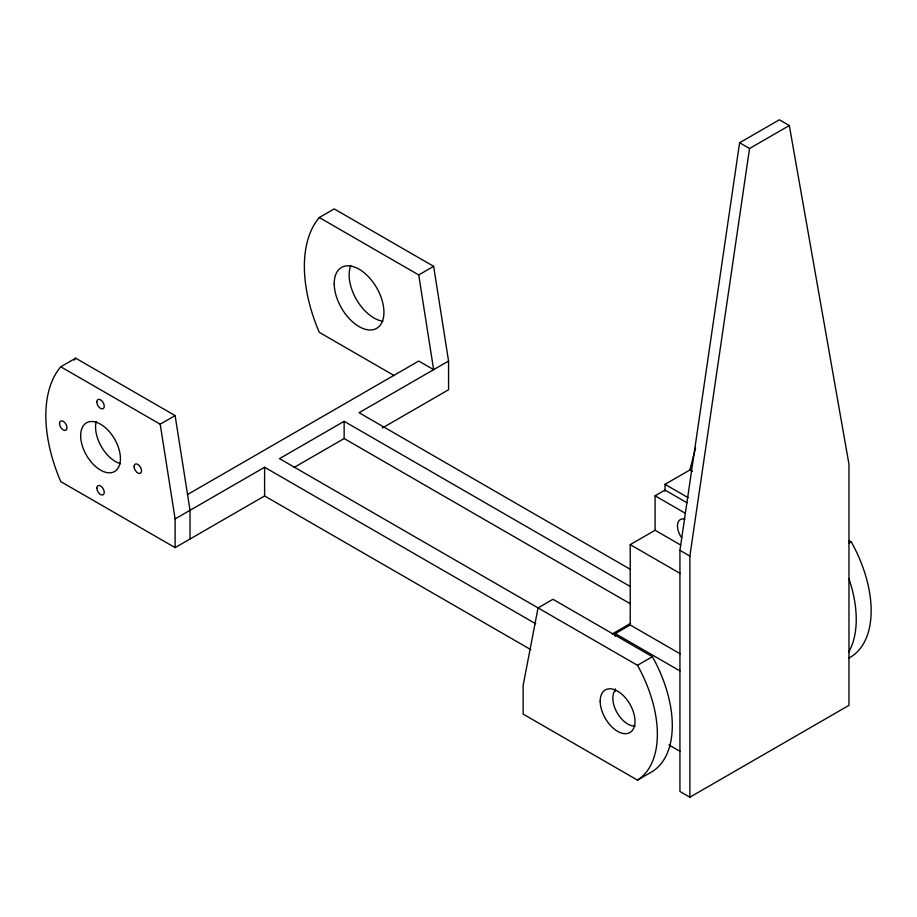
<?xml version="1.0" encoding="UTF-8"?>
<svg xmlns="http://www.w3.org/2000/svg" width="917" height="917" viewBox="0 0 917 917"><rect width="100%" height="100%" fill="white"/><g stroke="black" fill="none" stroke-linecap="round" stroke-linejoin="round"><path stroke-width="1.38" d="M679.933 550.349L739.595 142.754L779.37 119.795L789.319 125.537L848.97 464.243L848.97 705.356L689.882 797.205L679.933 791.463L679.933 550.349L689.882 556.092L689.882 797.205M689.882 556.092L749.544 148.497L789.319 125.537M665.02 491.26L665.02 484.336L689.882 469.985L695.59 447.909M530.794 649.637L264.6 495.959L175.113 547.621L60.763 481.608A127.727 73.75 60 0 1 60.763 366.789L75.675 358.18L175.113 415.584L190.025 510.31L190.025 539.013M394.172 375.58L319.288 332.344A127.727 73.75 60 0 1 319.288 217.524L334.212 208.916L433.638 266.32L448.562 361.046L448.562 389.748L382.355 427.975M60.763 366.789L160.2 424.193L175.113 415.584M319.288 217.524L418.725 274.94L433.638 266.32M187.481 494.561L418.725 361.046L433.638 369.666L418.725 274.94M175.113 547.621L175.113 518.919L264.6 467.257L535.746 623.789M630.151 586.444L344.15 421.327L279.525 458.638L637.475 665.306L652.4 656.698A101.947 58.86 60 0 1 652.4 771.518L637.475 780.126L523.137 714.102L523.137 685.4L538.05 607.902L552.962 599.294L652.4 656.698M448.562 361.046L359.063 412.719L630.208 569.262M294.151 467.418L344.15 438.544L630.151 603.673M680.689 545.042L655.082 530.255L655.082 495.81L665.02 490.079L686.971 502.745M680.219 653.855L630.22 624.981L630.22 544.618L655.082 530.255M612.338 633.899L630.632 623.331M615.307 636.421L615.307 633.601L630.22 624.981M848.97 543.208L851.263 541.878A101.947 58.86 60 0 1 851.263 656.698L848.97 658.028M739.595 142.754L749.544 148.497M848.81 540.468L851.263 541.878M689.882 469.985L692.324 471.395M665.02 484.336L688.197 497.713M655.082 495.81L685.572 513.417M630.22 544.618L680.219 573.48M615.307 633.601L679.933 670.912M668.963 744.948L679.933 751.287M160.2 424.193L175.113 518.919M344.15 421.327L344.15 438.544M264.6 467.257L264.6 495.959M637.475 665.306A101.947 58.86 60 0 1 637.475 780.126M74.105 360.117A127.727 73.75 60 0 1 75.675 358.18M382.882 321.225A35.155 20.3 60 0 1 356.404 299.435A35.155 20.3 60 0 1 350.775 265.609M615.135 691.395A24.61 14.213 60 0 1 615.422 688.942M120.597 463.704A28.129 16.242 60 0 1 96.239 421.511M849.027 578.936A101.947 58.86 60 0 1 848.58 652.296M635.194 726.012A21.091 12.173 60 0 1 617.187 712.876A21.091 12.173 60 0 1 614.814 690.719M681.698 537.809A14.064 8.115 60 0 1 677.606 524.054A14.064 8.115 60 0 1 684.827 519.125M80.65 435.678A28.129 16.242 60 0 0 110.487 472.782A28.129 16.242 60 0 0 110.487 433.019A28.129 16.242 60 0 0 80.65 435.678M96.812 488.062A5.273 3.049 60 0 0 102.406 495.02A5.273 3.049 60 0 0 102.406 487.569A5.273 3.049 60 0 0 96.812 488.062M134.1 466.535A5.273 3.049 60 0 0 139.693 473.493A5.273 3.049 60 0 0 139.693 466.031A5.273 3.049 60 0 0 134.1 466.535M59.525 423.482A5.273 3.049 60 0 0 65.118 430.44A5.273 3.049 60 0 0 65.118 422.978A5.273 3.049 60 0 0 59.525 423.482M96.812 401.955A5.273 3.049 60 0 0 102.406 408.913A5.273 3.049 60 0 0 102.406 401.451A5.273 3.049 60 0 0 96.812 401.955M600.188 701.299A24.61 14.213 60 0 0 626.38 733.646A24.61 14.213 60 0 0 626.208 698.754A24.61 14.213 60 0 0 600.188 701.299M334.212 283.548A35.155 20.3 60 0 0 371.5 329.937A35.155 20.3 60 0 0 371.5 280.212A35.155 20.3 60 0 0 334.212 283.548"/></g></svg>
